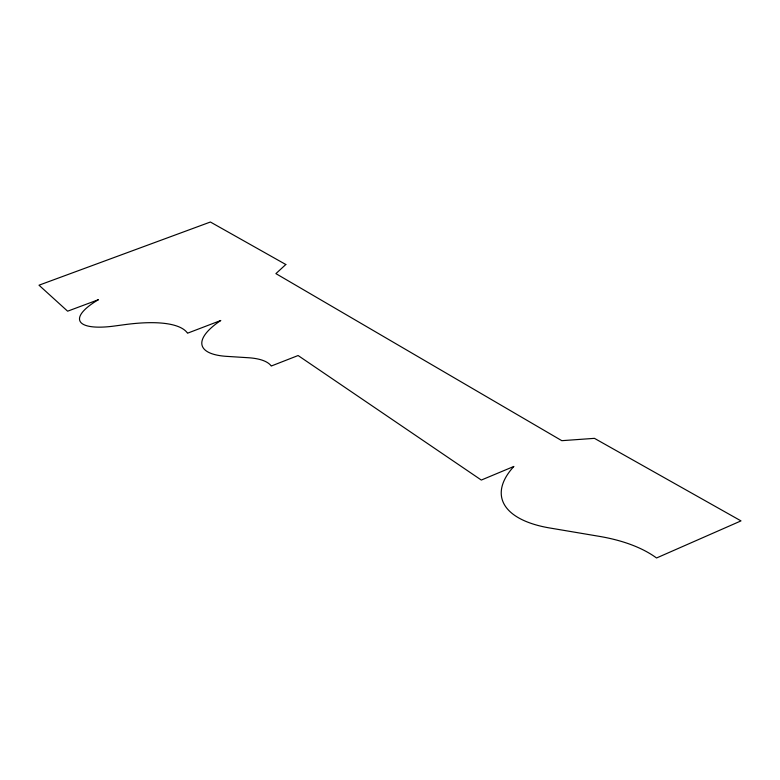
<?xml version="1.0" encoding="UTF-8"?>
<svg xmlns="http://www.w3.org/2000/svg" width="780" height="780" viewBox="0 0 780 780"><rect width="100%" height="100%" fill="white"/><g stroke="black" fill="none" stroke-linecap="round" stroke-linejoin="round"><path stroke-width="1.17" d="M285.821 264.508L275.906 273.624L561.815 440.68L594.457 438.35L741 520.894L656.545 557.983A203.629 97.276 -14.7 0 0 599.167 536.328L549.89 528.011A134.833 55.565 -12.4 0 1 513.883 466.44L481.309 480.061L298.106 355.534L271.255 366.025A84.269 27.583 -17.5 0 0 248.245 357.727L226.766 356.372A87.457 26.871 -16.4 0 1 220.779 320.492L187.541 333.197A122.723 36.738 -18.4 0 0 125.258 324.577L114.251 326.05A66.71 18.506 -17.5 0 1 98.407 299.695L67.626 311.191L39 285.197L210.395 222.017L285.821 264.508"/></g></svg>
